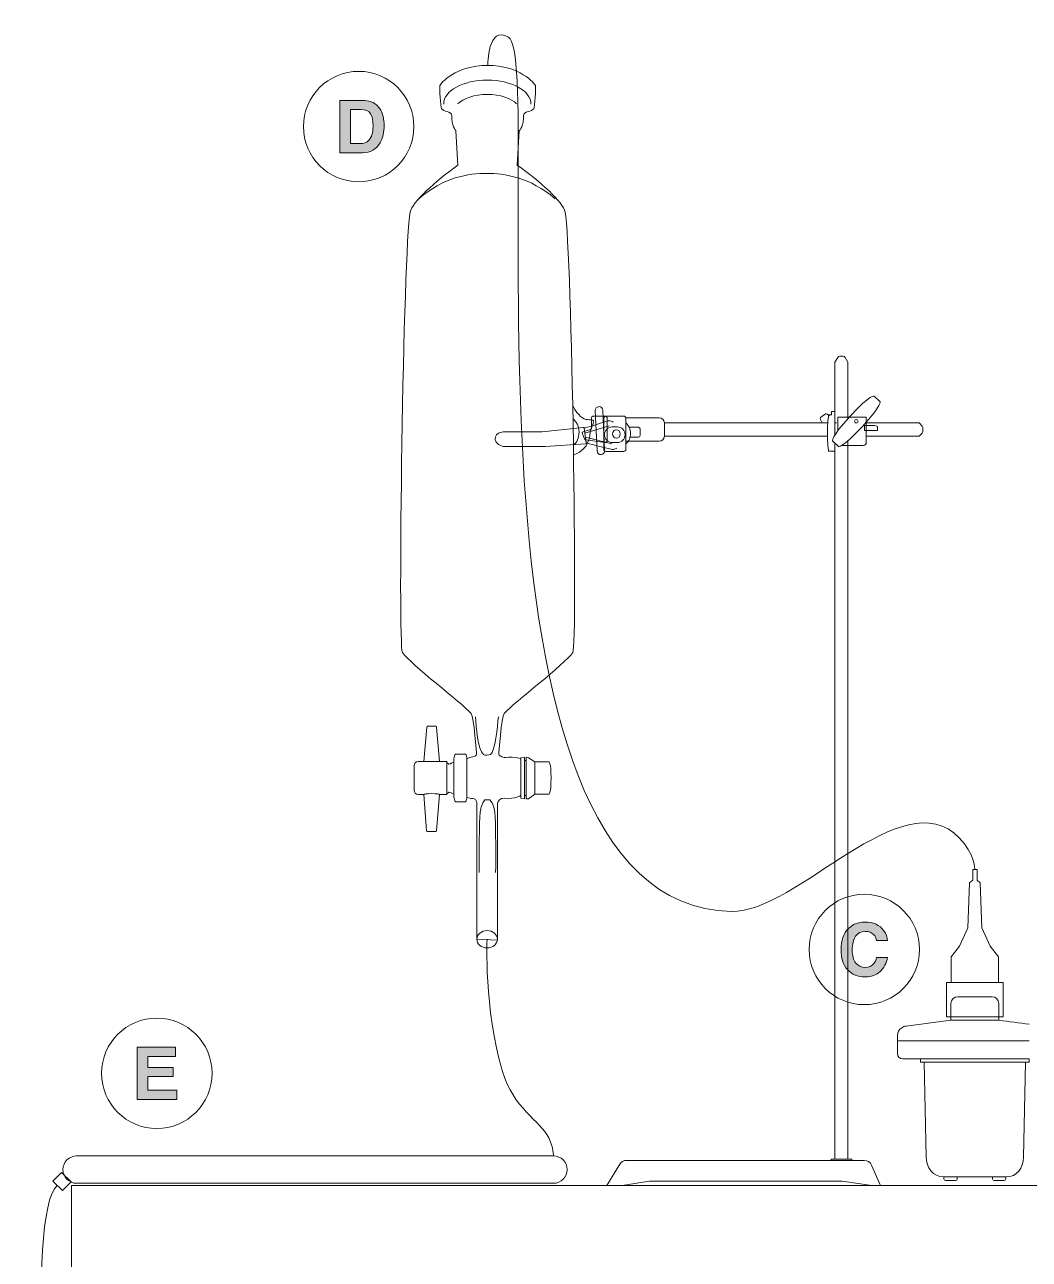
# Model space of a CAD drawing. Header units: centimetres. Extents: x 0 to 32.3, y 0 to 15.7.
# Drawn here: x 16.8 to 22.97, y 7.63 to 15.21 of the extents above; entities that cross this region are included whole.
import ezdxf

# ---------------------------------------------------------------- set-up
doc = ezdxf.new("R2010")
doc.units = ezdxf.units.CM
doc.header["$MEASUREMENT"] = 0
for name, color, linetype, lineweight in [('DIAGRAM', 7, 'Continuous', 0), ('labels', 7, 'Continuous', 0), ('tubing', 7, 'Continuous', 0)]:
    doc.layers.add(name, color=color, linetype=linetype, lineweight=lineweight)

# ---------------------------------------------------------------- blocks, each defined once
blk = doc.blocks.new('Block_4')
at = {"layer": 'DIAGRAM', "color": 250, "lineweight": 13, "true_color": 0x231f20}
blk.add_open_spline([(22.9656, 8.9753), (22.696, 8.9753), (22.4264, 8.9753), (22.1568, 8.9753), (22.1568, 8.9753), (22.1568, 8.8976), (22.1568, 8.8976), (22.1568, 8.8796), (22.1714, 8.8651), (22.1894, 8.8651), (22.4481, 8.8651), (22.7068, 8.8651), (22.9656, 8.8651)], degree=3, knots=[0, 0, 0, 0, 1, 1, 1, 2, 2, 2, 3, 3, 3, 4, 4, 4, 4], dxfattribs=at)
blk = doc.blocks.new('Block_5')
at = {"layer": 'DIAGRAM', "color": 250, "lineweight": 13, "true_color": 0x231f20}
blk.add_open_spline([(22.9656, 9.0781), (22.9031, 9.0863), (22.8407, 9.0944), (22.7782, 9.1026), (22.7782, 9.1026), (22.4849, 9.1026), (22.4849, 9.1026), (22.4849, 9.1026), (22.209, 9.0669), (22.209, 9.0669), (22.1996, 9.0655), (22.1907, 9.0621), (22.1829, 9.0568), (22.1829, 9.0568), (22.1825, 9.0565), (22.1825, 9.0565), (22.1664, 9.0455), (22.1568, 9.0276), (22.1568, 9.0086), (22.1568, 9.0086), (22.1568, 8.9753), (22.1568, 8.9753), (22.4264, 8.9753), (22.696, 8.9753), (22.9656, 8.9753)], degree=3, knots=[0, 0, 0, 0, 1, 1, 1, 2, 2, 2, 3, 3, 3, 4, 4, 4, 5, 5, 5, 6, 6, 6, 7, 7, 7, 8, 8, 8, 8], dxfattribs=at)
blk = doc.blocks.new('Block_16')
at = {"layer": 'DIAGRAM', "color": 250, "lineweight": 13, "true_color": 0x231f20}
blk.add_lwpolyline([(20.1166, 12.6232)], dxfattribs=at)
for points, knots in [([(20.168, 12.572), (20.2241, 12.5959), (20.2455, 12.6248), (20.2544, 12.6478), (20.2629, 12.6698), (20.2701, 12.6765), (20.2701, 12.716), (20.2701, 12.731), (20.2946, 12.7681), (20.2909, 12.782), (20.2879, 12.7932), (20.2686, 12.7879), (20.2529, 12.7899), (20.2282, 12.793), (20.1964, 12.811), (20.1629, 12.8741)], [0, 0, 0, 0, 1, 1, 1, 2, 2, 2, 3, 3, 3, 4, 4, 4, 5, 5, 5, 5]), ([(20.1643, 12.7956), (20.1871, 12.7762), (20.2015, 12.7477), (20.2015, 12.716), (20.2015, 12.6763), (20.1905, 12.6478), (20.1646, 12.6336)], [0, 0, 0, 0, 1, 1, 1, 2, 2, 2, 2])]:
    blk.add_open_spline(points, degree=3, knots=knots, dxfattribs=at)
blk = doc.blocks.new('Block_17')
at = {"layer": 'DIAGRAM', "color": 250, "lineweight": 13, "true_color": 0x231f20}
blk.add_line((21.7826, 12.7694), (21.7718, 12.7694), dxfattribs=at)
for points in [[(21.7282, 12.7694), (20.7256, 12.7694), (20.7256, 12.6887), (21.7271, 12.6887)], [(21.7826, 12.7694)], [(21.8086, 12.7694)], [(21.9604, 12.7694)], [(21.9604, 12.6887)]]:
    blk.add_lwpolyline(points, dxfattribs=at)
blk.add_open_spline([(21.9648, 12.6887), (22.0729, 12.6887), (22.1809, 12.6887), (22.2889, 12.6887), (22.2889, 12.6887), (22.3076, 12.7074), (22.3076, 12.7074), (22.3099, 12.7097), (22.3112, 12.7128), (22.3112, 12.7161), (22.3112, 12.7161), (22.3112, 12.742), (22.3112, 12.742), (22.3112, 12.7453), (22.3099, 12.7484), (22.3076, 12.7507), (22.3076, 12.7507), (22.2889, 12.7694), (22.2889, 12.7694), (22.1804, 12.7694), (22.0718, 12.7694), (21.9633, 12.7694)], degree=3, knots=[0, 0, 0, 0, 1, 1, 1, 2, 2, 2, 3, 3, 3, 4, 4, 4, 5, 5, 5, 6, 6, 6, 7, 7, 7, 7], dxfattribs=at)
blk = doc.blocks.new('Block_18')
at = {"layer": 'DIAGRAM', "color": 250, "lineweight": 13, "true_color": 0x231f20}
blk.add_lwpolyline([(21.79, 12.646)], dxfattribs=at)
blk.add_open_spline([(21.8134, 12.6311), (21.8576, 12.6311), (21.9018, 12.6311), (21.9459, 12.6311), (21.9564, 12.6311), (21.9648, 12.6395), (21.9648, 12.65), (21.9648, 12.65), (21.9648, 12.8059), (21.9648, 12.8059), (21.9648, 12.8059), (21.79, 12.8059), (21.79, 12.8059), (21.7899, 12.7777), (21.7899, 12.7494), (21.7898, 12.7211)], degree=3, knots=[0, 0, 0, 0, 1, 1, 1, 2, 2, 2, 3, 3, 3, 4, 4, 4, 5, 5, 5, 5], dxfattribs=at)
blk = doc.blocks.new('Block_19')
at = {"layer": 'DIAGRAM', "color": 250, "lineweight": 13, "true_color": 0x231f20}
blk.add_open_spline([(21.6911, 12.7717), (21.6783, 12.7984), (21.6838, 12.8026), (21.6838, 12.8026), (21.6838, 12.8026), (21.7153, 12.8262), (21.7153, 12.8262), (21.7153, 12.8262), (21.7193, 12.8292), (21.7339, 12.8181)], degree=3, knots=[0, 0, 0, 0, 1, 1, 1, 2, 2, 2, 3, 3, 3, 3], dxfattribs=at)
blk.add_open_spline([(21.7339, 12.8181), (21.7355, 12.8169), (21.7372, 12.8155), (21.7391, 12.814)], degree=3, dxfattribs=at)
blk = doc.blocks.new('Block_20')
at = {"layer": 'DIAGRAM', "color": 250, "lineweight": 13, "true_color": 0x231f20}
for points, knots in [([(21.7282, 12.7693), (21.7285, 12.7752), (21.7288, 12.7806), (21.7292, 12.7855), (21.7299, 12.7939), (21.7345, 12.8188), (21.7345, 12.8188), (21.7345, 12.8188), (21.7511, 12.8188), (21.7511, 12.8188), (21.7511, 12.8188), (21.7511, 12.8397), (21.7511, 12.8397), (21.7511, 12.8397), (21.7718, 12.8397), (21.7718, 12.8397), (21.7718, 12.8397), (21.7718, 12.6964), (21.7718, 12.6964)], [0, 0, 0, 0, 1, 1, 1, 2, 2, 2, 3, 3, 3, 4, 4, 4, 5, 5, 5, 6, 6, 6, 6]), ([(21.7718, 12.646), (21.7718, 12.646), (21.7718, 12.5973), (21.7718, 12.5973), (21.7718, 12.5973), (21.7511, 12.5973), (21.7511, 12.5973), (21.7511, 12.5973), (21.7345, 12.5973), (21.7345, 12.5973), (21.7345, 12.5973), (21.7308, 12.6077), (21.7292, 12.6306), (21.7268, 12.6644), (21.7263, 12.7281), (21.7282, 12.7693)], [0, 0, 0, 0, 1, 1, 1, 2, 2, 2, 3, 3, 3, 4, 4, 4, 5, 5, 5, 5])]:
    blk.add_open_spline(points, degree=3, knots=knots, dxfattribs=at)
blk = doc.blocks.new('Block_21')
at = {"layer": 'DIAGRAM', "color": 250, "lineweight": 13, "true_color": 0x231f20}
for points in [[(21.8526, 12.7933)], [(21.7718, 12.646), (21.7718, 8.2494), (21.8526, 8.2494), (21.8526, 12.6601)]]:
    blk.add_lwpolyline(points, dxfattribs=at)
blk.add_open_spline([(21.8526, 12.7933), (21.8526, 12.7933), (21.8526, 13.1437), (21.8526, 13.1437), (21.8526, 13.1437), (21.8348, 13.1724), (21.8348, 13.1724), (21.832, 13.177), (21.827, 13.1798), (21.8216, 13.1798), (21.8216, 13.1798), (21.8028, 13.1798), (21.8028, 13.1798), (21.7974, 13.1798), (21.7924, 13.177), (21.7896, 13.1724), (21.7896, 13.1724), (21.7718, 13.1437), (21.7718, 13.1437), (21.7718, 13.1437), (21.7718, 12.6947), (21.7718, 12.6947)], degree=3, knots=[0, 0, 0, 0, 1, 1, 1, 2, 2, 2, 3, 3, 3, 4, 4, 4, 5, 5, 5, 6, 6, 6, 7, 7, 7, 7], dxfattribs=at)

msp = doc.modelspace()

# ---------------------------------------------------------------- hatches: boundary and pattern name
at = {"layer": 'labels', "true_color": 0x1e2f5e, "transparency": 33554687}
h = msp.add_hatch(color=169, dxfattribs=at)
h.dxf.hatch_style = 2
edge = h.paths.add_edge_path()
edge.add_spline(control_points=[(18.8724, 14.4287), (18.8724, 14.4287), (18.7341, 14.4287), (18.7341, 14.4287), (18.7341, 14.4287), (18.7341, 14.7497), (18.7341, 14.7497), (18.7341, 14.7497), (18.8724, 14.7497), (18.8724, 14.7497), (18.8923, 14.7494), (18.9088, 14.7471), (18.922, 14.7428), (18.9445, 14.7354), (18.9628, 14.7218), (18.9767, 14.702), (18.9879, 14.6861), (18.9955, 14.6688), (18.9996, 14.6502), (19.0036, 14.6316), (19.0057, 14.6139), (19.0057, 14.5971), (19.0057, 14.5544), (18.9971, 14.5182), (18.98, 14.4886), (18.9567, 14.4487), (18.9209, 14.4287), (18.8724, 14.4287)], knot_values=[0, 0, 0, 0, 1, 1, 1, 2, 2, 2, 3, 3, 3, 4, 4, 4, 5, 5, 5, 6, 6, 6, 7, 7, 7, 8, 8, 8, 9, 9, 9, 9], degree=3, periodic=0)
edge = h.paths.add_edge_path()
edge.add_spline(control_points=[(18.9223, 14.6679), (18.912, 14.6853), (18.8916, 14.694), (18.8611, 14.694), (18.8611, 14.694), (18.7992, 14.694), (18.7992, 14.694), (18.7992, 14.694), (18.7992, 14.4845), (18.7992, 14.4845), (18.7992, 14.4845), (18.8611, 14.4845), (18.8611, 14.4845), (18.8927, 14.4845), (18.9148, 14.5001), (18.9273, 14.5313), (18.9341, 14.5484), (18.9375, 14.5688), (18.9375, 14.5925), (18.9375, 14.6252), (18.9324, 14.6503), (18.9223, 14.6679)], knot_values=[0, 0, 0, 0, 1, 1, 1, 2, 2, 2, 3, 3, 3, 4, 4, 4, 5, 5, 5, 6, 6, 6, 7, 7, 7, 7], degree=3, periodic=0)
edge.add_line((18.9223, 14.6679), (18.9223, 14.6679))
h = msp.add_hatch(color=169, dxfattribs=at)
h.dxf.hatch_style = 2
edge = h.paths.add_edge_path()
edge.add_spline(control_points=[(22.0502, 9.4021), (22.0263, 9.3802), (21.9956, 9.3692), (21.9583, 9.3692), (21.9122, 9.3692), (21.8759, 9.384), (21.8495, 9.4136), (21.823, 9.4434), (21.8098, 9.4842), (21.8098, 9.536), (21.8098, 9.592), (21.8249, 9.6352), (21.8549, 9.6656), (21.881, 9.692), (21.9143, 9.7052), (21.9546, 9.7052), (22.0086, 9.7052), (22.0481, 9.6875), (22.0731, 9.6521), (22.0869, 9.6322), (22.0943, 9.6122), (22.0953, 9.5922), (22.0953, 9.5922), (22.0282, 9.5922), (22.0282, 9.5922), (22.0239, 9.6076), (22.0183, 9.6192), (22.0115, 9.627), (21.9993, 9.641), (21.9812, 9.6479), (21.9573, 9.6479), (21.9329, 9.6479), (21.9136, 9.6381), (21.8995, 9.6184), (21.8855, 9.5988), (21.8784, 9.5709), (21.8784, 9.5349), (21.8784, 9.4989), (21.8859, 9.472), (21.9007, 9.454), (21.9156, 9.4361), (21.9345, 9.4271), (21.9575, 9.4271), (21.981, 9.4271), (21.9989, 9.4348), (22.0113, 9.4502), (22.0181, 9.4585), (22.0237, 9.4709), (22.0282, 9.4874), (22.0282, 9.4874), (22.0947, 9.4874), (22.0947, 9.4874), (22.0889, 9.4525), (22.074, 9.424), (22.0502, 9.4021)], knot_values=[0, 0, 0, 0, 1, 1, 1, 2, 2, 2, 3, 3, 3, 4, 4, 4, 5, 5, 5, 6, 6, 6, 7, 7, 7, 8, 8, 8, 9, 9, 9, 10, 10, 10, 11, 11, 11, 12, 12, 12, 13, 13, 13, 14, 14, 14, 15, 15, 15, 16, 16, 16, 17, 17, 17, 18, 18, 18, 18], degree=3, periodic=0)
h = msp.add_hatch(color=169, dxfattribs=at)
h.dxf.hatch_style = 2
h.paths.add_polyline_path([(17.71, 8.7566), (17.5541, 8.7566), (17.5541, 8.6741), (17.7318, 8.6741), (17.7318, 8.6164), (17.4885, 8.6164), (17.4885, 8.9373), (17.7239, 8.9373), (17.7239, 8.8805), (17.5541, 8.8805), (17.5541, 8.8124), (17.71, 8.8124)])

# ---------------------------------------------------------------- linework, layer by layer
at = {"layer": 'DIAGRAM', "color": 250, "lineweight": 13, "true_color": 0x231f20}
for points in [[(19.8445, 10.4652), (19.8661, 10.4615), (19.8661, 10.7187), (19.8445, 10.7143)], [(19.8661, 10.4826), (19.8779, 10.4826), (19.8779, 10.6975), (19.8661, 10.6975)], [(19.8915, 10.4615), (19.8779, 10.4615), (19.8779, 10.7187), (19.8915, 10.7134), (19.9299, 10.6894), (19.9299, 10.4914)], [(22.7254, 9.5578), (22.6741, 9.67), (22.6645, 9.9465), (22.6451, 9.962), (22.6451, 10.0278), (22.618, 10.0278), (22.618, 9.962), (22.5987, 9.9465), (22.589, 9.67), (22.5378, 9.5578), (22.4865, 9.4922), (22.4865, 9.3335), (22.7766, 9.3335), (22.7766, 9.4922)], [(22.8056, 9.3335), (22.8056, 9.1246), (22.4575, 9.1246), (22.4575, 9.3335)], [(22.2976, 8.8459), (22.9656, 8.8459), (22.9656, 8.8651), (22.2976, 8.8651)], [(21.749, 8.2425), (21.8754, 8.2425), (21.8754, 8.2494), (21.749, 8.2494)], [(17.03, 8.0572), (16.972, 8.1152), (17.0256, 8.1689), (17.0837, 8.1109)], [(23.5091, 0.5961), (17.087, 0.5961), (17.087, 8.0885), (23.5091, 8.0885)]]:
    msp.add_lwpolyline(points, close=True, dxfattribs=at)
msp.add_circle((21.9038, 12.78), 0.0113, dxfattribs=at)
for centre, major_axis, ratio in [((20.4308, 12.7018), (0, 0.0261), 0.880952), ((19.6373, 9.6), (0.0632, 0), 0.84651)]:
    msp.add_ellipse(centre, major_axis=major_axis, ratio=ratio, dxfattribs=at)
for points, knots in [([(19.5723, 10.7346), (19.5723, 10.7184), (19.5326, 10.7222), (19.5136, 10.7078), (19.5136, 10.7078), (19.5136, 10.4724), (19.5136, 10.4724), (19.5392, 10.4574), (19.5676, 10.4741), (19.5741, 10.439), (19.5741, 10.439), (19.5741, 9.5998), (19.5741, 9.5998), (19.5741, 9.5998), (19.7004, 9.5948), (19.7004, 9.5948), (19.7004, 9.5948), (19.7004, 10.434), (19.7004, 10.434), (19.7029, 10.4474), (19.7167, 10.4699), (19.7438, 10.4667), (19.8141, 10.4583), (19.8445, 10.4826), (19.8445, 10.4826), (19.8445, 10.4826), (19.8445, 10.7052), (19.8445, 10.7052), (19.8445, 10.7052), (19.8293, 10.7183), (19.7914, 10.7187), (19.7535, 10.7191), (19.7481, 10.7102), (19.7283, 10.7192), (19.711, 10.7271), (19.7091, 10.735), (19.7091, 10.735), (19.7091, 10.735), (19.709, 10.7346), (19.709, 10.7346), (19.709, 10.7346), (19.7245, 10.9664), (19.7421, 10.9861), (19.8047, 11.0564), (20.1114, 11.2847), (20.1639, 11.361), (20.1925, 11.4025), (20.1592, 13.8344), (20.1161, 14.0643), (20.1047, 14.1252), (19.9625, 14.2531), (19.8226, 14.3528), (19.8226, 14.3528), (19.8351, 14.5634), (19.8351, 14.5634), (19.8351, 14.5634), (19.8655, 14.595), (19.8613, 14.658), (19.8598, 14.6808), (19.9149, 14.6824), (19.9236, 14.6989), (19.9307, 14.7123), (19.9377, 14.8259), (19.9343, 14.8407), (19.9317, 14.8522), (19.8355, 14.9661), (19.6399, 14.9649), (19.6399, 14.9649), (19.6414, 14.9649), (19.6414, 14.9649), (19.4458, 14.9661), (19.3496, 14.8522), (19.347, 14.8407), (19.3436, 14.8259), (19.3507, 14.7123), (19.3577, 14.6989), (19.3664, 14.6824), (19.4216, 14.6808), (19.42, 14.658), (19.4158, 14.595), (19.4462, 14.5634), (19.4462, 14.5634), (19.4462, 14.5634), (19.4587, 14.3528), (19.4587, 14.3528), (19.3188, 14.2531), (19.1767, 14.1252), (19.1652, 14.0643), (19.1221, 13.8344), (19.0888, 11.4025), (19.1174, 11.361), (19.1699, 11.2847), (19.4766, 11.0564), (19.5392, 10.9861), (19.5568, 10.9664), (19.5723, 10.7346), (19.5723, 10.7346), (19.5723, 10.7346), (19.5723, 10.7346), (19.5723, 10.7346)], [0, 0, 0, 0, 1, 1, 1, 2, 2, 2, 3, 3, 3, 4, 4, 4, 5, 5, 5, 6, 6, 6, 7, 7, 7, 8, 8, 8, 9, 9, 9, 10, 10, 10, 11, 11, 11, 12, 12, 12, 13, 13, 13, 14, 14, 14, 15, 15, 15, 16, 16, 16, 17, 17, 17, 18, 18, 18, 19, 19, 19, 20, 20, 20, 21, 21, 21, 22, 22, 22, 23, 23, 23, 24, 24, 24, 25, 25, 25, 26, 26, 26, 27, 27, 27, 28, 28, 28, 29, 29, 29, 30, 30, 30, 31, 31, 31, 32, 32, 32, 33, 33, 33, 33]), ([(19.9065, 14.7276), (19.9065, 14.8087), (19.7866, 14.8744), (19.6386, 14.8744), (19.4907, 14.8744), (19.3708, 14.8087), (19.3708, 14.7276)], [0, 0, 0, 0, 1, 1, 1, 2, 2, 2, 2]), ([(19.4585, 14.7282), (19.4913, 14.7631), (19.5596, 14.7871), (19.6386, 14.7871), (19.7176, 14.7871), (19.786, 14.7631), (19.8187, 14.7282)], [0, 0, 0, 0, 1, 1, 1, 2, 2, 2, 2]), ([(19.2183, 14.1454), (19.3698, 14.2786), (19.523, 14.3019), (19.6363, 14.3019), (19.7395, 14.3019), (19.9027, 14.2786), (20.0542, 14.1454)], [0, 0, 0, 0, 1, 1, 1, 2, 2, 2, 2]), ([(21.759, 12.658), (21.759, 12.658), (21.7404, 12.6751), (21.8677, 12.8132), (21.9951, 12.9513), (22.0137, 12.9342), (22.0137, 12.9342), (22.0137, 12.9342), (22.0486, 12.902), (22.0486, 12.902), (22.0486, 12.902), (22.0672, 12.8848), (21.9398, 12.7467), (21.8125, 12.6086), (21.7939, 12.6258), (21.7939, 12.6258), (21.7939, 12.6258), (21.759, 12.658), (21.759, 12.658)], [0, 0, 0, 0, 1, 1, 1, 2, 2, 2, 3, 3, 3, 4, 4, 4, 5, 5, 5, 6, 6, 6, 6]), ([(20.2907, 12.8117), (20.2907, 12.8117), (20.3618, 12.8117), (20.3618, 12.8117), (20.3692, 12.8117), (20.3752, 12.8057), (20.3752, 12.7982), (20.3752, 12.7982), (20.3752, 12.663), (20.3752, 12.663), (20.3752, 12.6555), (20.3692, 12.6495), (20.3618, 12.6495), (20.3618, 12.6495), (20.2419, 12.6655), (20.2419, 12.6655), (20.2344, 12.6655), (20.2202, 12.7048), (20.2202, 12.7123), (20.2202, 12.7123), (20.2773, 12.732), (20.2773, 12.732), (20.2773, 12.732), (20.2773, 12.7982), (20.2773, 12.7982), (20.2773, 12.8057), (20.2833, 12.8117), (20.2907, 12.8117)], [0, 0, 0, 0, 1, 1, 1, 2, 2, 2, 3, 3, 3, 4, 4, 4, 5, 5, 5, 6, 6, 6, 7, 7, 7, 8, 8, 8, 9, 9, 9, 9]), ([(20.3367, 12.5754), (20.3367, 12.5754), (20.3367, 12.5754), (20.3367, 12.5754), (20.3494, 12.576), (20.3593, 12.5868), (20.3587, 12.5995), (20.3587, 12.5995), (20.3478, 12.8476), (20.3478, 12.8476), (20.3473, 12.8604), (20.3365, 12.8702), (20.3237, 12.8697), (20.3237, 12.8697), (20.3237, 12.8697), (20.3237, 12.8697), (20.311, 12.8691), (20.3011, 12.8583), (20.3017, 12.8456), (20.3017, 12.8456), (20.3126, 12.5975), (20.3126, 12.5975), (20.3131, 12.5847), (20.3239, 12.5748), (20.3367, 12.5754)], [0, 0, 0, 0, 1, 1, 1, 2, 2, 2, 3, 3, 3, 4, 4, 4, 5, 5, 5, 6, 6, 6, 7, 7, 7, 8, 8, 8, 8]), ([(20.3667, 12.8117), (20.3667, 12.8117), (20.4757, 12.8117), (20.4757, 12.8117), (20.4831, 12.8117), (20.4891, 12.8057), (20.4891, 12.7982), (20.4891, 12.7982), (20.4891, 12.6081), (20.4891, 12.6081), (20.4891, 12.6007), (20.4831, 12.5947), (20.4757, 12.5947), (20.4757, 12.5947), (20.3667, 12.5947), (20.3667, 12.5947), (20.3593, 12.5947), (20.3533, 12.6007), (20.3533, 12.6081), (20.3533, 12.6081), (20.3533, 12.7982), (20.3533, 12.7982), (20.3533, 12.8057), (20.3593, 12.8117), (20.3667, 12.8117)], [0, 0, 0, 0, 1, 1, 1, 2, 2, 2, 3, 3, 3, 4, 4, 4, 5, 5, 5, 6, 6, 6, 7, 7, 7, 8, 8, 8, 8]), ([(19.9938, 12.6258), (19.9938, 12.6258), (19.7394, 12.625), (19.736, 12.6258), (19.7066, 12.6332), (19.6865, 12.6483), (19.6863, 12.6715), (19.6861, 12.689), (19.6975, 12.7064), (19.7268, 12.7123), (19.7582, 12.7187), (19.7324, 12.7138), (19.9763, 12.716), (19.9763, 12.716), (20.2272, 12.7426), (20.2272, 12.7426), (20.23, 12.7429), (20.2326, 12.7409), (20.233, 12.738), (20.233, 12.738), (20.2457, 12.6467), (20.2457, 12.6467), (20.2462, 12.6436), (20.2439, 12.6408), (20.2408, 12.6407), (20.2408, 12.6407), (19.9938, 12.6258), (19.9938, 12.6258)], [0, 0, 0, 0, 1, 1, 1, 2, 2, 2, 3, 3, 3, 4, 4, 4, 5, 5, 5, 6, 6, 6, 7, 7, 7, 8, 8, 8, 9, 9, 9, 9]), ([(20.3857, 12.7512), (20.3857, 12.7512), (20.2373, 12.7069), (20.2373, 12.7069), (20.2373, 12.7069), (20.233, 12.738), (20.233, 12.738), (20.233, 12.738), (20.233, 12.738), (20.3814, 12.7823), (20.3942, 12.7862), (20.4115, 12.7752), (20.4115, 12.7752)], [0, 0, 0, 0, 1, 1, 1, 2, 2, 2, 3, 3, 3, 4, 4, 4, 4]), ([(20.4057, 12.6494), (20.4057, 12.6494), (20.4367, 12.6494), (20.4367, 12.6494), (20.4631, 12.6494), (20.4845, 12.6708), (20.4845, 12.6972), (20.4845, 12.6972), (20.4845, 12.6972), (20.4845, 12.6972), (20.4845, 12.7236), (20.4631, 12.745), (20.4367, 12.745), (20.4367, 12.745), (20.4057, 12.745), (20.4057, 12.745), (20.3793, 12.745), (20.3579, 12.7236), (20.3579, 12.6972), (20.3579, 12.6972), (20.3579, 12.6972), (20.3579, 12.6972), (20.3579, 12.6708), (20.3793, 12.6494), (20.4057, 12.6494)], [0, 0, 0, 0, 1, 1, 1, 2, 2, 2, 3, 3, 3, 4, 4, 4, 5, 5, 5, 6, 6, 6, 7, 7, 7, 8, 8, 8, 8]), ([(20.4888, 12.8011), (20.4888, 12.8011), (20.6944, 12.8011), (20.6944, 12.8011), (20.7116, 12.8011), (20.7256, 12.7871), (20.7256, 12.7698), (20.7256, 12.7698), (20.7256, 12.6882), (20.7256, 12.6882), (20.7256, 12.671), (20.7116, 12.657), (20.6944, 12.657), (20.6944, 12.657), (20.4893, 12.657), (20.4893, 12.657), (20.4893, 12.657), (20.4888, 12.8011), (20.4888, 12.8011)], [0, 0, 0, 0, 1, 1, 1, 2, 2, 2, 3, 3, 3, 4, 4, 4, 5, 5, 5, 6, 6, 6, 6]), ([(20.4891, 12.7694), (20.5071, 12.7542), (20.5185, 12.731), (20.5185, 12.7051), (20.5185, 12.6793), (20.5072, 12.6562), (20.4893, 12.641), (20.4893, 12.641), (20.4891, 12.7694), (20.4891, 12.7694)], [0, 0, 0, 0, 1, 1, 1, 2, 2, 2, 3, 3, 3, 3]), ([(20.5147, 12.6814), (20.5147, 12.6814), (20.566, 12.6814), (20.566, 12.6814), (20.5718, 12.6814), (20.5764, 12.686), (20.5764, 12.6918), (20.5764, 12.6918), (20.5764, 12.7327), (20.5764, 12.7327), (20.5764, 12.7385), (20.5718, 12.7431), (20.566, 12.7431), (20.566, 12.7431), (20.5096, 12.7431), (20.5096, 12.7431)], [0, 0, 0, 0, 1, 1, 1, 2, 2, 2, 3, 3, 3, 4, 4, 4, 5, 5, 5, 5]), ([(21.9545, 12.7536), (21.9545, 12.7536), (22.0179, 12.7588), (22.0339, 12.7488), (22.0339, 12.7488), (22.0339, 12.7232), (22.0339, 12.7232), (22.0132, 12.7232), (21.9545, 12.7232), (21.9545, 12.7232), (21.9545, 12.7232), (21.9545, 12.7536), (21.9545, 12.7536)], [0, 0, 0, 0, 1, 1, 1, 2, 2, 2, 3, 3, 3, 4, 4, 4, 4]), ([(20.4023, 12.6411), (20.4023, 12.6411), (20.2419, 12.6814), (20.2419, 12.6814), (20.2419, 12.6814), (20.2457, 12.6467), (20.2457, 12.6467), (20.2457, 12.6467), (20.2457, 12.6467), (20.4062, 12.6065), (20.4166, 12.6038), (20.4328, 12.6154), (20.4328, 12.6154)], [0, 0, 0, 0, 1, 1, 1, 2, 2, 2, 3, 3, 3, 4, 4, 4, 4]), ([(19.7066, 10.9648), (19.7004, 10.9067), (19.687, 10.7526), (19.6577, 10.7346), (19.6486, 10.7289), (19.6234, 10.7281), (19.6148, 10.7346), (19.5769, 10.7635), (19.5721, 10.9067), (19.566, 10.9648)], [0, 0, 0, 0, 1, 1, 1, 2, 2, 2, 3, 3, 3, 3]), ([(19.2495, 10.6912), (19.2495, 10.6912), (19.3444, 10.6912), (19.3444, 10.6912), (19.3444, 10.6912), (19.3277, 10.9029), (19.3277, 10.9029), (19.3275, 10.9056), (19.3253, 10.9076), (19.3226, 10.9076), (19.3226, 10.9076), (19.2724, 10.9076), (19.2724, 10.9076), (19.2697, 10.9076), (19.2675, 10.9056), (19.2673, 10.9029), (19.2673, 10.9029), (19.2495, 10.6912), (19.2495, 10.6912)], [0, 0, 0, 0, 1, 1, 1, 2, 2, 2, 3, 3, 3, 4, 4, 4, 5, 5, 5, 6, 6, 6, 6]), ([(19.2144, 10.6912), (19.2144, 10.6912), (19.391, 10.6912), (19.391, 10.6912), (19.391, 10.6912), (19.391, 10.489), (19.391, 10.489), (19.391, 10.489), (19.3437, 10.489), (19.3437, 10.489), (19.3416, 10.4906), (19.3328, 10.4941), (19.297, 10.4941), (19.261, 10.4941), (19.2523, 10.4906), (19.2502, 10.489), (19.2502, 10.489), (19.2144, 10.489), (19.2144, 10.489), (19.2002, 10.489), (19.1887, 10.5005), (19.1887, 10.5147), (19.1887, 10.5147), (19.1887, 10.6655), (19.1887, 10.6655), (19.1887, 10.6797), (19.2002, 10.6912), (19.2144, 10.6912)], [0, 0, 0, 0, 1, 1, 1, 2, 2, 2, 3, 3, 3, 4, 4, 4, 5, 5, 5, 6, 6, 6, 7, 7, 7, 8, 8, 8, 9, 9, 9, 9]), ([(19.5136, 10.4724), (19.5124, 10.4649), (19.5103, 10.448), (19.504, 10.4438), (19.504, 10.4438), (19.4432, 10.4438), (19.4432, 10.4438), (19.437, 10.448), (19.4348, 10.4649), (19.4336, 10.4724), (19.4336, 10.4724), (19.4336, 10.7078), (19.4336, 10.7078), (19.4348, 10.7152), (19.437, 10.7322), (19.4432, 10.7364), (19.4432, 10.7364), (19.504, 10.7364), (19.504, 10.7364), (19.5103, 10.7322), (19.5124, 10.7152), (19.5136, 10.7078), (19.5136, 10.7078), (19.5136, 10.4724), (19.5136, 10.4724)], [0, 0, 0, 0, 1, 1, 1, 2, 2, 2, 3, 3, 3, 4, 4, 4, 5, 5, 5, 6, 6, 6, 7, 7, 7, 8, 8, 8, 8]), ([(20.0172, 10.4911), (20.0172, 10.4911), (19.9299, 10.4911), (19.9299, 10.4911), (19.9299, 10.4911), (19.9299, 10.6891), (19.9299, 10.6891), (19.9299, 10.6891), (20.0172, 10.6891), (20.0172, 10.6891), (20.0172, 10.6891), (20.0296, 10.6891), (20.0296, 10.5901), (20.0296, 10.4911), (20.0172, 10.4911), (20.0172, 10.4911)], [0, 0, 0, 0, 1, 1, 1, 2, 2, 2, 3, 3, 3, 4, 4, 4, 5, 5, 5, 5]), ([(19.391, 10.4925), (19.4109, 10.5166), (19.4123, 10.4925), (19.4336, 10.4925), (19.4336, 10.4925), (19.4336, 10.6855), (19.4336, 10.6855), (19.4123, 10.6855), (19.4109, 10.6614), (19.391, 10.6855), (19.391, 10.6855), (19.391, 10.4925), (19.391, 10.4925)], [0, 0, 0, 0, 1, 1, 1, 2, 2, 2, 3, 3, 3, 4, 4, 4, 4]), ([(19.3437, 10.489), (19.3444, 10.4884), (19.3444, 10.4881), (19.3444, 10.4881), (19.3444, 10.4881), (19.3267, 10.2658), (19.3267, 10.2658), (19.3265, 10.2632), (19.3242, 10.2611), (19.3215, 10.2611), (19.3215, 10.2611), (19.2714, 10.2611), (19.2714, 10.2611), (19.2687, 10.2611), (19.2664, 10.2632), (19.2662, 10.2659), (19.2662, 10.2659), (19.2495, 10.4881), (19.2495, 10.4881), (19.2495, 10.4881), (19.2495, 10.4884), (19.2502, 10.489)], [0, 0, 0, 0, 1, 1, 1, 2, 2, 2, 3, 3, 3, 4, 4, 4, 5, 5, 5, 6, 6, 6, 7, 7, 7, 7]), ([(19.2502, 10.489), (19.2523, 10.4906), (19.261, 10.4941), (19.297, 10.4941), (19.3328, 10.4941), (19.3416, 10.4906), (19.3437, 10.489)], [0, 0, 0, 0, 1, 1, 1, 2, 2, 2, 2]), ([(19.5894, 10.01), (19.5894, 10.01), (19.5854, 10.1713), (19.5894, 10.2249), (19.5938, 10.2829), (19.5802, 10.4171), (19.6243, 10.4551), (19.6243, 10.4551), (19.6549, 10.4551), (19.6549, 10.4551), (19.699, 10.4171), (19.6854, 10.2829), (19.6897, 10.2249), (19.6938, 10.1713), (19.6897, 10.01), (19.6897, 10.01)], [0, 0, 0, 0, 1, 1, 1, 2, 2, 2, 3, 3, 3, 4, 4, 4, 5, 5, 5, 5]), ([(22.7782, 9.1026), (22.7782, 9.1026), (22.4849, 9.1026), (22.4849, 9.1026), (22.4849, 9.1026), (22.4849, 9.2056), (22.4849, 9.2056), (22.4849, 9.2283), (22.5034, 9.2468), (22.5261, 9.2468), (22.5261, 9.2468), (22.737, 9.2468), (22.737, 9.2468), (22.7598, 9.2468), (22.7782, 9.2283), (22.7782, 9.2056), (22.7782, 9.2056), (22.7782, 9.1026), (22.7782, 9.1026)], [0, 0, 0, 0, 1, 1, 1, 2, 2, 2, 3, 3, 3, 4, 4, 4, 5, 5, 5, 6, 6, 6, 6]), ([(22.4396, 8.1408), (22.4396, 8.1408), (22.8235, 8.1408), (22.8235, 8.1408), (22.8896, 8.1408), (22.9291, 8.1954), (22.9291, 8.2614), (22.9291, 8.2614), (22.9431, 8.8459), (22.9431, 8.8459), (22.9431, 8.8459), (22.32, 8.8459), (22.32, 8.8459), (22.32, 8.8459), (22.3332, 8.2645), (22.3332, 8.2645), (22.3332, 8.1984), (22.3736, 8.1408), (22.4396, 8.1408)], [0, 0, 0, 0, 1, 1, 1, 2, 2, 2, 3, 3, 3, 4, 4, 4, 5, 5, 5, 6, 6, 6, 6]), ([(17.1179, 8.1016), (17.1179, 8.1016), (20.0449, 8.1016), (20.0449, 8.1016), (20.0913, 8.1016), (20.1289, 8.1391), (20.1289, 8.1855), (20.1289, 8.1855), (20.1289, 8.1855), (20.1289, 8.1855), (20.1289, 8.2318), (20.0913, 8.2694), (20.0449, 8.2694), (20.0449, 8.2694), (17.1179, 8.2694), (17.1179, 8.2694), (17.0716, 8.2694), (17.034, 8.2318), (17.034, 8.1855), (17.034, 8.1855), (17.034, 8.1855), (17.034, 8.1855), (17.034, 8.1391), (17.0716, 8.1016), (17.1179, 8.1016)], [0, 0, 0, 0, 1, 1, 1, 2, 2, 2, 3, 3, 3, 4, 4, 4, 5, 5, 5, 6, 6, 6, 7, 7, 7, 8, 8, 8, 8]), ([(20.6344, 8.1153), (20.6344, 8.1153), (21.8161, 8.1153), (21.8161, 8.1153), (21.8161, 8.1153), (21.9846, 8.0904), (21.9846, 8.0904), (21.9846, 8.0904), (22.0525, 8.0885), (22.0525, 8.0885), (22.0525, 8.0885), (21.9975, 8.2133), (21.9975, 8.2133), (21.9897, 8.2311), (21.9721, 8.2425), (21.9527, 8.2425), (21.9527, 8.2425), (20.4934, 8.2425), (20.4934, 8.2425), (20.4763, 8.2425), (20.4604, 8.2336), (20.4515, 8.219), (20.4515, 8.219), (20.3725, 8.0885), (20.3725, 8.0885), (20.3725, 8.0885), (20.4658, 8.0885), (20.4658, 8.0885), (20.4658, 8.0885), (20.6344, 8.1153), (20.6344, 8.1153)], [0, 0, 0, 0, 1, 1, 1, 2, 2, 2, 3, 3, 3, 4, 4, 4, 5, 5, 5, 6, 6, 6, 7, 7, 7, 8, 8, 8, 9, 9, 9, 10, 10, 10, 10]), ([(22.513, 8.1181), (22.513, 8.1181), (22.4524, 8.1181), (22.4524, 8.1181), (22.4466, 8.1181), (22.4419, 8.1228), (22.4419, 8.1286), (22.4419, 8.1286), (22.4419, 8.1408), (22.4419, 8.1408), (22.4419, 8.1408), (22.5234, 8.1408), (22.5234, 8.1408), (22.5234, 8.1408), (22.5234, 8.1286), (22.5234, 8.1286), (22.5234, 8.1228), (22.5187, 8.1181), (22.513, 8.1181)], [0, 0, 0, 0, 1, 1, 1, 2, 2, 2, 3, 3, 3, 4, 4, 4, 5, 5, 5, 6, 6, 6, 6]), ([(22.8108, 8.1181), (22.8108, 8.1181), (22.7502, 8.1181), (22.7502, 8.1181), (22.7444, 8.1181), (22.7397, 8.1228), (22.7397, 8.1286), (22.7397, 8.1286), (22.7397, 8.1408), (22.7397, 8.1408), (22.7397, 8.1408), (22.8212, 8.1408), (22.8212, 8.1408), (22.8212, 8.1408), (22.8212, 8.1286), (22.8212, 8.1286), (22.8212, 8.1228), (22.8165, 8.1181), (22.8108, 8.1181)], [0, 0, 0, 0, 1, 1, 1, 2, 2, 2, 3, 3, 3, 4, 4, 4, 5, 5, 5, 6, 6, 6, 6])]:
    msp.add_open_spline(points, degree=3, knots=knots, dxfattribs=at)
at = {"layer": 'labels', "color": 18, "lineweight": 0, "true_color": 0x000000}
msp.add_lwpolyline([(17.71, 8.7566), (17.5541, 8.7566), (17.5541, 8.6741), (17.7318, 8.6741), (17.7318, 8.6164), (17.4885, 8.6164), (17.4885, 8.9373), (17.7239, 8.9373), (17.7239, 8.8805), (17.5541, 8.8805), (17.5541, 8.8124), (17.71, 8.8124)], close=True, dxfattribs=at)
at = {"layer": 'labels'}
msp.add_lwpolyline([(17.71, 8.7566), (17.5541, 8.7566), (17.5541, 8.6741), (17.7318, 8.6741), (17.7318, 8.6164), (17.4885, 8.6164), (17.4885, 8.9373), (17.7239, 8.9373), (17.7239, 8.8805), (17.5541, 8.8805), (17.5541, 8.8124), (17.71, 8.8124)], close=True, dxfattribs=at)
at = {"layer": 'labels', "color": 169, "lineweight": 13, "true_color": 0x1e2f5e}
for centre in [(18.8491, 14.5892), (21.9526, 9.5372), (17.6101, 8.7769)]:
    msp.add_circle(centre, 0.3389, dxfattribs=at)
at = {"layer": 'labels', "color": 18, "lineweight": 0, "true_color": 0x000000}
for points, knots in [([(18.8724, 14.4287), (18.8724, 14.4287), (18.7341, 14.4287), (18.7341, 14.4287), (18.7341, 14.4287), (18.7341, 14.7497), (18.7341, 14.7497), (18.7341, 14.7497), (18.8724, 14.7497), (18.8724, 14.7497), (18.8923, 14.7494), (18.9088, 14.7471), (18.922, 14.7428), (18.9445, 14.7354), (18.9628, 14.7218), (18.9767, 14.702), (18.9879, 14.6861), (18.9955, 14.6688), (18.9996, 14.6502), (19.0036, 14.6316), (19.0057, 14.6139), (19.0057, 14.5971), (19.0057, 14.5544), (18.9971, 14.5182), (18.98, 14.4886), (18.9567, 14.4487), (18.9209, 14.4287), (18.8724, 14.4287)], [0, 0, 0, 0, 1, 1, 1, 2, 2, 2, 3, 3, 3, 4, 4, 4, 5, 5, 5, 6, 6, 6, 7, 7, 7, 8, 8, 8, 9, 9, 9, 9]), ([(18.9223, 14.6679), (18.912, 14.6853), (18.8916, 14.694), (18.8611, 14.694), (18.8611, 14.694), (18.7992, 14.694), (18.7992, 14.694), (18.7992, 14.694), (18.7992, 14.4845), (18.7992, 14.4845), (18.7992, 14.4845), (18.8611, 14.4845), (18.8611, 14.4845), (18.8927, 14.4845), (18.9148, 14.5001), (18.9273, 14.5313), (18.9341, 14.5484), (18.9375, 14.5688), (18.9375, 14.5925), (18.9375, 14.6252), (18.9324, 14.6503), (18.9223, 14.6679)], [0, 0, 0, 0, 1, 1, 1, 2, 2, 2, 3, 3, 3, 4, 4, 4, 5, 5, 5, 6, 6, 6, 7, 7, 7, 7]), ([(22.0502, 9.4021), (22.0263, 9.3802), (21.9956, 9.3692), (21.9583, 9.3692), (21.9122, 9.3692), (21.8759, 9.384), (21.8495, 9.4136), (21.823, 9.4434), (21.8098, 9.4842), (21.8098, 9.536), (21.8098, 9.592), (21.8249, 9.6352), (21.8549, 9.6656), (21.881, 9.692), (21.9143, 9.7052), (21.9546, 9.7052), (22.0086, 9.7052), (22.0481, 9.6875), (22.0731, 9.6521), (22.0869, 9.6322), (22.0943, 9.6122), (22.0953, 9.5922), (22.0953, 9.5922), (22.0282, 9.5922), (22.0282, 9.5922), (22.0239, 9.6076), (22.0183, 9.6192), (22.0115, 9.627), (21.9993, 9.641), (21.9812, 9.6479), (21.9573, 9.6479), (21.9329, 9.6479), (21.9136, 9.6381), (21.8995, 9.6184), (21.8855, 9.5988), (21.8784, 9.5709), (21.8784, 9.5349), (21.8784, 9.4989), (21.8859, 9.472), (21.9007, 9.454), (21.9156, 9.4361), (21.9345, 9.4271), (21.9575, 9.4271), (21.981, 9.4271), (21.9989, 9.4348), (22.0113, 9.4502), (22.0181, 9.4585), (22.0237, 9.4709), (22.0282, 9.4874), (22.0282, 9.4874), (22.0947, 9.4874), (22.0947, 9.4874), (22.0889, 9.4525), (22.074, 9.424), (22.0502, 9.4021)], [0, 0, 0, 0, 1, 1, 1, 2, 2, 2, 3, 3, 3, 4, 4, 4, 5, 5, 5, 6, 6, 6, 7, 7, 7, 8, 8, 8, 9, 9, 9, 10, 10, 10, 11, 11, 11, 12, 12, 12, 13, 13, 13, 14, 14, 14, 15, 15, 15, 16, 16, 16, 17, 17, 17, 18, 18, 18, 18])]:
    msp.add_open_spline(points, degree=3, knots=knots, dxfattribs=at)
at = {"layer": 'labels'}
for points, knots in [([(18.8724, 14.4287), (18.8724, 14.4287), (18.7341, 14.4287), (18.7341, 14.4287), (18.7341, 14.4287), (18.7341, 14.7497), (18.7341, 14.7497), (18.7341, 14.7497), (18.8724, 14.7497), (18.8724, 14.7497), (18.8923, 14.7494), (18.9088, 14.7471), (18.922, 14.7428), (18.9445, 14.7354), (18.9628, 14.7218), (18.9767, 14.702), (18.9879, 14.6861), (18.9955, 14.6688), (18.9996, 14.6502), (19.0036, 14.6316), (19.0057, 14.6139), (19.0057, 14.5971), (19.0057, 14.5544), (18.9971, 14.5182), (18.98, 14.4886), (18.9567, 14.4487), (18.9209, 14.4287), (18.8724, 14.4287)], [0, 0, 0, 0, 1, 1, 1, 2, 2, 2, 3, 3, 3, 4, 4, 4, 5, 5, 5, 6, 6, 6, 7, 7, 7, 8, 8, 8, 9, 9, 9, 9]), ([(18.9223, 14.6679), (18.912, 14.6853), (18.8916, 14.694), (18.8611, 14.694), (18.8611, 14.694), (18.7992, 14.694), (18.7992, 14.694), (18.7992, 14.694), (18.7992, 14.4845), (18.7992, 14.4845), (18.7992, 14.4845), (18.8611, 14.4845), (18.8611, 14.4845), (18.8927, 14.4845), (18.9148, 14.5001), (18.9273, 14.5313), (18.9341, 14.5484), (18.9375, 14.5688), (18.9375, 14.5925), (18.9375, 14.6252), (18.9324, 14.6503), (18.9223, 14.6679)], [0, 0, 0, 0, 1, 1, 1, 2, 2, 2, 3, 3, 3, 4, 4, 4, 5, 5, 5, 6, 6, 6, 7, 7, 7, 7]), ([(22.0502, 9.4021), (22.0263, 9.3802), (21.9956, 9.3692), (21.9583, 9.3692), (21.9122, 9.3692), (21.8759, 9.384), (21.8495, 9.4136), (21.823, 9.4434), (21.8098, 9.4842), (21.8098, 9.536), (21.8098, 9.592), (21.8249, 9.6352), (21.8549, 9.6656), (21.881, 9.692), (21.9143, 9.7052), (21.9546, 9.7052), (22.0086, 9.7052), (22.0481, 9.6875), (22.0731, 9.6521), (22.0869, 9.6322), (22.0943, 9.6122), (22.0953, 9.5922), (22.0953, 9.5922), (22.0282, 9.5922), (22.0282, 9.5922), (22.0239, 9.6076), (22.0183, 9.6192), (22.0115, 9.627), (21.9993, 9.641), (21.9812, 9.6479), (21.9573, 9.6479), (21.9329, 9.6479), (21.9136, 9.6381), (21.8995, 9.6184), (21.8855, 9.5988), (21.8784, 9.5709), (21.8784, 9.5349), (21.8784, 9.4989), (21.8859, 9.472), (21.9007, 9.454), (21.9156, 9.4361), (21.9345, 9.4271), (21.9575, 9.4271), (21.981, 9.4271), (21.9989, 9.4348), (22.0113, 9.4502), (22.0181, 9.4585), (22.0237, 9.4709), (22.0282, 9.4874), (22.0282, 9.4874), (22.0947, 9.4874), (22.0947, 9.4874), (22.0889, 9.4525), (22.074, 9.424), (22.0502, 9.4021)], [0, 0, 0, 0, 1, 1, 1, 2, 2, 2, 3, 3, 3, 4, 4, 4, 5, 5, 5, 6, 6, 6, 7, 7, 7, 8, 8, 8, 9, 9, 9, 10, 10, 10, 11, 11, 11, 12, 12, 12, 13, 13, 13, 14, 14, 14, 15, 15, 15, 16, 16, 16, 17, 17, 17, 18, 18, 18, 18])]:
    msp.add_open_spline(points, degree=3, knots=knots, dxfattribs=at)
at = {"layer": 'tubing', "color": 169, "lineweight": 13, "true_color": 0x1e2f5e}
for points, knots in [([(19.6414, 14.9649), (19.6414, 14.9649), (19.6407, 15.2147), (19.7681, 15.1385), (20.0055, 14.9966), (19.3353, 9.8075), (21.1365, 9.77), (21.5376, 9.7617), (22.1859, 10.5814), (22.5356, 10.2232), (22.6316, 10.1249), (22.6316, 10.0278), (22.6316, 10.0278)], [0, 0, 0, 0, 1, 1, 1, 2, 2, 2, 3, 3, 3, 4, 4, 4, 4]), ([(19.6373, 9.6), (19.6373, 9.6), (19.6168, 9.1765), (19.7318, 8.7876), (19.798, 8.5641), (19.9634, 8.4839), (20.0153, 8.3815), (20.0457, 8.3215), (20.0449, 8.2694), (20.0449, 8.2694)], [0, 0, 0, 0, 1, 1, 1, 2, 2, 2, 3, 3, 3, 3])]:
    msp.add_open_spline(points, degree=3, knots=knots, dxfattribs=at)
msp.add_open_spline([(16.9987, 8.0885), (16.7989, 7.9188), (16.972, 6.0763), (16.8835, 5.2728)], degree=3, dxfattribs=at)

# ---------------------------------------------------------------- block references
at = {"layer": 'DIAGRAM'}
for name in ['Block_21', 'Block_16', 'Block_19', 'Block_20', 'Block_17', 'Block_18', 'Block_5', 'Block_4']:
    msp.add_blockref(name, (0, 0), dxfattribs=at)

doc.saveas('drawing.dxf')
